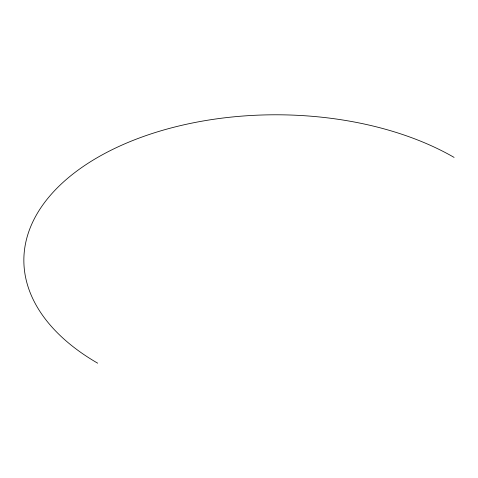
<?xml version="1.0" encoding="UTF-8"?>
<svg xmlns="http://www.w3.org/2000/svg" width="478" height="478" viewBox="0 0 478 478"><rect width="100%" height="100%" fill="white"/><g stroke="black" fill="none" stroke-linecap="round" stroke-linejoin="round"><path stroke-width="0.72" d="M97.673 363.184A252.031 145.509 0 0 1 97.673 157.405A252.031 145.509 0 0 1 454.1 157.405"/></g></svg>
